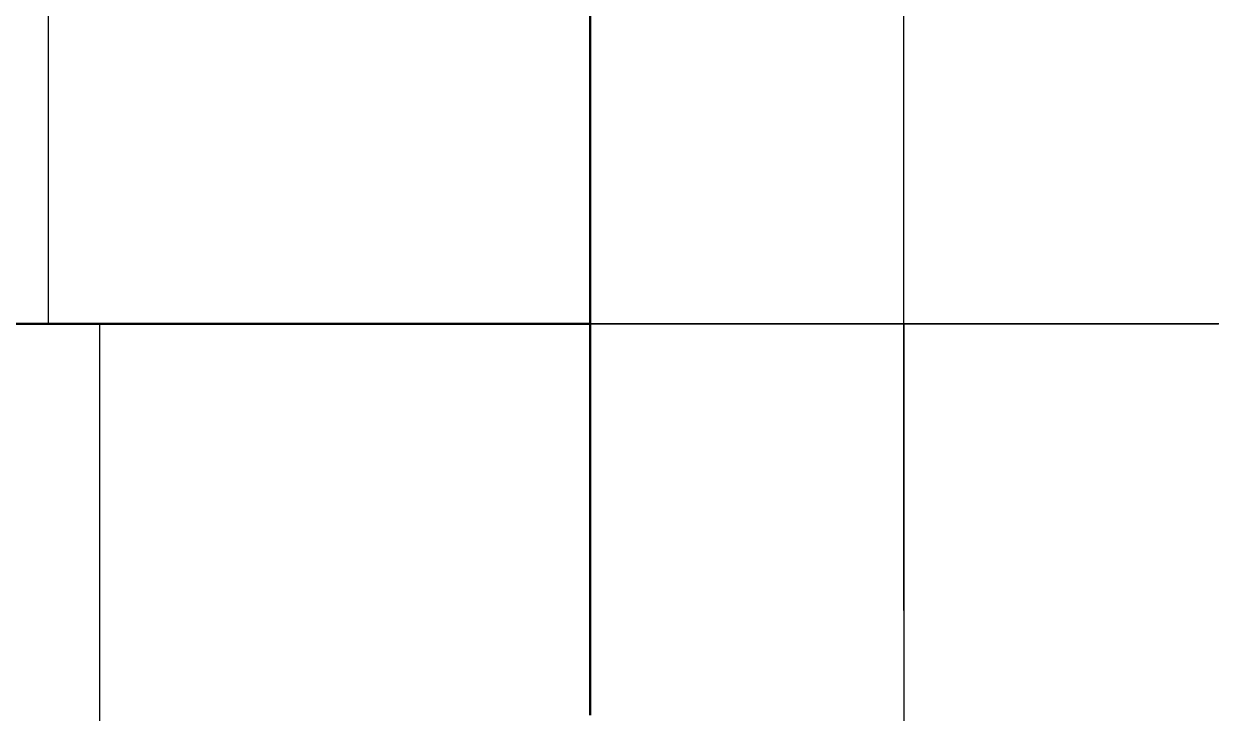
# Model space of a CAD drawing. Header units: millimetres. Extents: x 0 to 594, y 0 to 420.
# Drawn here: x 219.292 to 224.025, y 358.966 to 361.714 of the extents above; entities that cross this region are included whole.
import ezdxf

# ---------------------------------------------------------------- set-up
doc = ezdxf.new("R2010")
doc.units = ezdxf.units.MM
doc.linetypes.add('ISO02-TRAZOS', pattern=[3.75, 3, -0.75])
doc.linetypes.add('ISO04-TRAZO-PUNTO', pattern=[7.625, 6, -0.75, 0.125, -0.75])
for name, color, linetype, lineweight in [('01-VISIBLE', 7, 'CONTINUOUS', 50), ('02-OCULTA', 4, 'ISO02-TRAZOS', 25), ('03-EJE', 1, 'ISO04-TRAZO-PUNTO', 25)]:
    doc.layers.add(name, color=color, linetype=linetype, lineweight=lineweight)

msp = doc.modelspace()

# ---------------------------------------------------------------- linework, layer by layer
at = {"layer": '01-VISIBLE'}
for points in [[(221.55, 358.958), (221.55, 359.008), (221.55, 359.058), (221.55, 359.108), (221.55, 359.158), (221.55, 359.208), (221.55, 359.258), (221.55, 359.308), (221.55, 359.358), (221.55, 359.408), (221.55, 359.458), (221.55, 359.508), (221.55, 359.558), (221.55, 359.608), (221.55, 359.658), (221.55, 359.708), (221.55, 359.758), (221.55, 359.808), (221.55, 359.858), (221.55, 359.908), (221.55, 359.958), (221.55, 360.008), (221.55, 360.058), (221.55, 360.108), (221.55, 360.158), (221.55, 360.208), (221.55, 360.258), (221.55, 360.308), (221.55, 360.358), (221.55, 360.408), (221.55, 360.458), (221.55, 360.508), (221.55, 360.558), (221.55, 360.608), (221.55, 360.658), (221.55, 360.708), (221.55, 360.758), (221.55, 360.808), (221.55, 360.858), (221.55, 360.908), (221.55, 360.958), (221.55, 361.008), (221.55, 361.058), (221.55, 361.108), (221.55, 361.158), (221.55, 361.208), (221.55, 361.258), (221.55, 361.308), (221.55, 361.358), (221.55, 361.408), (221.55, 361.458), (221.55, 361.508), (221.55, 361.558), (221.55, 361.608), (221.55, 361.658), (221.55, 361.708), (221.55, 361.758)], [(219.2468, 360.518), (219.2968, 360.518), (219.3469, 360.518), (219.397, 360.518), (219.447, 360.518), (219.4971, 360.518), (219.5472, 360.518), (219.5973, 360.518), (219.6473, 360.518), (219.6974, 360.518), (219.7475, 360.518), (219.7975, 360.518), (219.8476, 360.518), (219.8977, 360.518), (219.9477, 360.518), (219.9978, 360.518), (220.0479, 360.518), (220.098, 360.518), (220.148, 360.518), (220.1981, 360.518), (220.2482, 360.518), (220.2982, 360.518), (220.3483, 360.518), (220.3984, 360.518), (220.4485, 360.518), (220.4985, 360.518), (220.5486, 360.518), (220.5987, 360.518), (220.6487, 360.518), (220.6988, 360.518), (220.7489, 360.518), (220.7989, 360.518), (220.849, 360.518), (220.8991, 360.518), (220.9492, 360.518), (220.9992, 360.518), (221.0493, 360.518), (221.0994, 360.518), (221.1494, 360.518), (221.1995, 360.518), (221.2496, 360.518), (221.2996, 360.518), (221.3497, 360.518), (221.3998, 360.518), (221.4499, 360.518), (221.4999, 360.518), (221.55, 360.518)]]:
    msp.add_lwpolyline(points, dxfattribs=at)
at = {"layer": '02-OCULTA'}
for p, q in [((219.39, 360.518), (219.39, 361.868)), ((219.595, 358.898), (219.595, 360.518)), ((222.8, 360.518), (222.8, 356.3958))]:
    msp.add_line(p, q, dxfattribs=at)
for points in [[(222.8, 360.518), (222.7499, 360.518), (222.6999, 360.518), (222.6498, 360.518), (222.5998, 360.518), (222.5497, 360.518), (222.4997, 360.518), (222.4496, 360.518), (222.3996, 360.518), (222.3495, 360.518), (222.2995, 360.518), (222.2494, 360.518), (222.1994, 360.518), (222.1493, 360.518), (222.0993, 360.518), (222.0492, 360.518), (221.9992, 360.518), (221.9491, 360.518), (221.8991, 360.518), (221.849, 360.518), (221.799, 360.518), (221.7489, 360.518), (221.6989, 360.518), (221.6488, 360.518), (221.5987, 360.518), (221.5487, 360.518), (221.4986, 360.518), (221.4486, 360.518), (221.3985, 360.518), (221.3485, 360.518), (221.2984, 360.518), (221.2484, 360.518), (221.1983, 360.518), (221.1483, 360.518), (221.0982, 360.518), (221.0482, 360.518), (220.9981, 360.518), (220.9481, 360.518), (220.898, 360.518), (220.848, 360.518), (220.7979, 360.518), (220.7479, 360.518), (220.6978, 360.518), (220.6478, 360.518), (220.5977, 360.518), (220.5477, 360.518), (220.4976, 360.518), (220.4476, 360.518), (220.3975, 360.518), (220.3474, 360.518), (220.2974, 360.518), (220.2473, 360.518), (220.1973, 360.518), (220.1472, 360.518), (220.0972, 360.518), (220.0471, 360.518), (219.9971, 360.518), (219.947, 360.518), (219.897, 360.518), (219.8469, 360.518), (219.7969, 360.518), (219.7468, 360.518), (219.6968, 360.518), (219.6467, 360.518), (219.5967, 360.518), (219.5466, 360.518), (219.4966, 360.518), (219.4465, 360.518), (219.3965, 360.518), (219.3464, 360.518), (219.2964, 360.518), (219.2463, 360.518)], [(222.8, 360.518), (222.75, 360.518), (222.7, 360.518), (222.65, 360.518), (222.6, 360.518), (222.55, 360.518), (222.5, 360.518), (222.45, 360.518), (222.4, 360.518), (222.35, 360.518), (222.3, 360.518), (222.25, 360.518), (222.2, 360.518), (222.15, 360.518), (222.1, 360.518), (222.05, 360.518), (222, 360.518), (221.95, 360.518), (221.9, 360.518), (221.85, 360.518), (221.8, 360.518), (221.75, 360.518), (221.7, 360.518), (221.65, 360.518), (221.6, 360.518), (221.55, 360.518), (221.5, 360.518), (221.45, 360.518), (221.4, 360.518), (221.35, 360.518), (221.3, 360.518), (221.25, 360.518), (221.2, 360.518), (221.15, 360.518), (221.1, 360.518), (221.05, 360.518), (221, 360.518), (220.95, 360.518), (220.9, 360.518), (220.85, 360.518), (220.8, 360.518), (220.75, 360.518), (220.7, 360.518), (220.65, 360.518), (220.6, 360.518), (220.55, 360.518), (220.5, 360.518), (220.45, 360.518), (220.4, 360.518), (220.35, 360.518), (220.3, 360.518), (220.25, 360.518), (220.2, 360.518), (220.15, 360.518), (220.1, 360.518), (220.05, 360.518), (220, 360.518), (219.95, 360.518), (219.9, 360.518), (219.85, 360.518), (219.8, 360.518), (219.75, 360.518), (219.7, 360.518), (219.65, 360.518), (219.6, 360.518), (219.55, 360.518), (219.5, 360.518), (219.45, 360.518), (219.4, 360.518), (219.35, 360.518), (219.3, 360.518), (219.25, 360.518)], [(219.25, 360.518), (219.3, 360.518), (219.35, 360.518), (219.4, 360.518), (219.45, 360.518), (219.5, 360.518), (219.55, 360.518), (219.6, 360.518), (219.65, 360.518), (219.7, 360.518), (219.75, 360.518), (219.8, 360.518), (219.85, 360.518), (219.9, 360.518), (219.95, 360.518), (220, 360.518), (220.05, 360.518), (220.1, 360.518), (220.15, 360.518), (220.2, 360.518), (220.25, 360.518), (220.3, 360.518), (220.35, 360.518), (220.4, 360.518), (220.45, 360.518), (220.5, 360.518), (220.55, 360.518), (220.6, 360.518), (220.65, 360.518), (220.7, 360.518), (220.75, 360.518), (220.8, 360.518), (220.85, 360.518), (220.9, 360.518), (220.95, 360.518), (221, 360.518), (221.05, 360.518), (221.1, 360.518), (221.15, 360.518), (221.2, 360.518), (221.25, 360.518), (221.3, 360.518), (221.35, 360.518), (221.4, 360.518), (221.45, 360.518), (221.5, 360.518), (221.55, 360.518), (221.6, 360.518), (221.65, 360.518), (221.7, 360.518), (221.75, 360.518), (221.8, 360.518), (221.85, 360.518), (221.9, 360.518), (221.95, 360.518), (222, 360.518), (222.05, 360.518), (222.1, 360.518), (222.15, 360.518), (222.2, 360.518), (222.25, 360.518), (222.3, 360.518), (222.35, 360.518), (222.4, 360.518), (222.45, 360.518), (222.5, 360.518), (222.55, 360.518), (222.6, 360.518), (222.65, 360.518), (222.7, 360.518), (222.75, 360.518), (222.8, 360.518), (222.85, 360.518), (222.9, 360.518), (222.95, 360.518), (223, 360.518), (223.05, 360.518), (223.1, 360.518), (223.15, 360.518), (223.2, 360.518), (223.25, 360.518), (223.3, 360.518), (223.35, 360.518), (223.4, 360.518), (223.45, 360.518), (223.5, 360.518), (223.55, 360.518), (223.6, 360.518), (223.65, 360.518), (223.7, 360.518), (223.75, 360.518), (223.8, 360.518), (223.85, 360.518), (223.9, 360.518), (223.95, 360.518), (224, 360.518), (224.05, 360.518)], [(222.8, 360.518), (222.7499, 360.518), (222.6997, 360.518), (222.6496, 360.518), (222.5994, 360.518), (222.5493, 360.518), (222.4992, 360.518), (222.449, 360.518), (222.3989, 360.518), (222.3487, 360.518), (222.2986, 360.518), (222.2485, 360.518), (222.1983, 360.518), (222.1482, 360.518), (222.0981, 360.518), (222.0479, 360.518), (221.9978, 360.518), (221.9476, 360.518), (221.8975, 360.518), (221.8474, 360.518), (221.7972, 360.518), (221.7471, 360.518), (221.6969, 360.518), (221.6468, 360.518), (221.5967, 360.518), (221.5465, 360.518), (221.4964, 360.518), (221.4462, 360.518), (221.3961, 360.518), (221.346, 360.518), (221.2958, 360.518), (221.2457, 360.518), (221.1956, 360.518), (221.1454, 360.518), (221.0953, 360.518), (221.0451, 360.518), (220.995, 360.518), (220.9449, 360.518), (220.8947, 360.518), (220.8446, 360.518), (220.7944, 360.518), (220.7443, 360.518), (220.6942, 360.518), (220.644, 360.518), (220.5939, 360.518), (220.5437, 360.518), (220.4936, 360.518), (220.4435, 360.518), (220.3933, 360.518), (220.3432, 360.518), (220.2931, 360.518), (220.2429, 360.518), (220.1928, 360.518), (220.1426, 360.518), (220.0925, 360.518), (220.0424, 360.518), (219.9922, 360.518), (219.9421, 360.518), (219.8919, 360.518), (219.8418, 360.518), (219.7917, 360.518), (219.7415, 360.518), (219.6914, 360.518), (219.6412, 360.518), (219.5911, 360.518), (219.541, 360.518), (219.4908, 360.518), (219.4407, 360.518), (219.3906, 360.518), (219.3404, 360.518), (219.2903, 360.518)], [(219.2903, 360.518), (219.3404, 360.518), (219.3906, 360.518), (219.4407, 360.518), (219.4908, 360.518), (219.541, 360.518), (219.5911, 360.518), (219.6412, 360.518), (219.6914, 360.518), (219.7415, 360.518), (219.7917, 360.518), (219.8418, 360.518), (219.8919, 360.518), (219.9421, 360.518), (219.9922, 360.518), (220.0424, 360.518), (220.0925, 360.518), (220.1426, 360.518), (220.1928, 360.518), (220.2429, 360.518), (220.2931, 360.518), (220.3432, 360.518), (220.3933, 360.518), (220.4435, 360.518), (220.4936, 360.518), (220.5437, 360.518), (220.5939, 360.518), (220.644, 360.518), (220.6942, 360.518), (220.7443, 360.518), (220.7944, 360.518), (220.8446, 360.518), (220.8947, 360.518), (220.9449, 360.518), (220.995, 360.518), (221.0451, 360.518), (221.0953, 360.518), (221.1454, 360.518), (221.1956, 360.518), (221.2457, 360.518), (221.2958, 360.518), (221.346, 360.518), (221.3961, 360.518), (221.4462, 360.518), (221.4964, 360.518), (221.5465, 360.518), (221.5967, 360.518), (221.6468, 360.518), (221.6969, 360.518), (221.7471, 360.518), (221.7972, 360.518), (221.8474, 360.518), (221.8975, 360.518), (221.9476, 360.518), (221.9978, 360.518), (222.0479, 360.518), (222.0981, 360.518), (222.1482, 360.518), (222.1983, 360.518), (222.2485, 360.518), (222.2986, 360.518), (222.3487, 360.518), (222.3989, 360.518), (222.449, 360.518), (222.4992, 360.518), (222.5493, 360.518), (222.5994, 360.518), (222.6496, 360.518), (222.6997, 360.518), (222.7499, 360.518), (222.8, 360.518), (222.8501, 360.518), (222.9003, 360.518), (222.9504, 360.518), (223.0006, 360.518), (223.0507, 360.518), (223.1008, 360.518), (223.151, 360.518), (223.2011, 360.518), (223.2512, 360.518), (223.3014, 360.518), (223.3515, 360.518), (223.4017, 360.518), (223.4518, 360.518), (223.5019, 360.518), (223.5521, 360.518), (223.6022, 360.518), (223.6524, 360.518), (223.7025, 360.518), (223.7526, 360.518), (223.8028, 360.518), (223.8529, 360.518), (223.9031, 360.518), (223.9532, 360.518), (224.0033, 360.518), (224.0535, 360.518)], [(222.8, 360.518), (222.7499, 360.518), (222.6997, 360.518), (222.6496, 360.518), (222.5994, 360.518), (222.5493, 360.518), (222.4992, 360.518), (222.449, 360.518), (222.3989, 360.518), (222.3487, 360.518), (222.2986, 360.518), (222.2485, 360.518), (222.1983, 360.518), (222.1482, 360.518), (222.0981, 360.518), (222.0479, 360.518), (221.9978, 360.518), (221.9476, 360.518), (221.8975, 360.518), (221.8474, 360.518), (221.7972, 360.518), (221.7471, 360.518), (221.6969, 360.518), (221.6468, 360.518), (221.5967, 360.518), (221.5465, 360.518), (221.4964, 360.518), (221.4462, 360.518), (221.3961, 360.518), (221.346, 360.518), (221.2958, 360.518), (221.2457, 360.518), (221.1956, 360.518), (221.1454, 360.518), (221.0953, 360.518), (221.0451, 360.518), (220.995, 360.518), (220.9449, 360.518), (220.8947, 360.518), (220.8446, 360.518), (220.7944, 360.518), (220.7443, 360.518), (220.6942, 360.518), (220.644, 360.518), (220.5939, 360.518), (220.5437, 360.518), (220.4936, 360.518), (220.4435, 360.518), (220.3933, 360.518), (220.3432, 360.518), (220.2931, 360.518), (220.2429, 360.518), (220.1928, 360.518), (220.1426, 360.518), (220.0925, 360.518), (220.0424, 360.518), (219.9922, 360.518), (219.9421, 360.518), (219.8919, 360.518), (219.8418, 360.518), (219.7917, 360.518), (219.7415, 360.518), (219.6914, 360.518), (219.6412, 360.518), (219.5911, 360.518), (219.541, 360.518), (219.4908, 360.518), (219.4407, 360.518), (219.3906, 360.518), (219.3404, 360.518), (219.2903, 360.518)], [(219.2903, 360.518), (219.3404, 360.518), (219.3906, 360.518), (219.4407, 360.518), (219.4908, 360.518), (219.541, 360.518), (219.5911, 360.518), (219.6412, 360.518), (219.6914, 360.518), (219.7415, 360.518), (219.7917, 360.518), (219.8418, 360.518), (219.8919, 360.518), (219.9421, 360.518), (219.9922, 360.518), (220.0424, 360.518), (220.0925, 360.518), (220.1426, 360.518), (220.1928, 360.518), (220.2429, 360.518), (220.2931, 360.518), (220.3432, 360.518), (220.3933, 360.518), (220.4435, 360.518), (220.4936, 360.518), (220.5437, 360.518), (220.5939, 360.518), (220.644, 360.518), (220.6942, 360.518), (220.7443, 360.518), (220.7944, 360.518), (220.8446, 360.518), (220.8947, 360.518), (220.9449, 360.518), (220.995, 360.518), (221.0451, 360.518), (221.0953, 360.518), (221.1454, 360.518), (221.1956, 360.518), (221.2457, 360.518), (221.2958, 360.518), (221.346, 360.518), (221.3961, 360.518), (221.4462, 360.518), (221.4964, 360.518), (221.5465, 360.518), (221.5967, 360.518), (221.6468, 360.518), (221.6969, 360.518), (221.7471, 360.518), (221.7972, 360.518), (221.8474, 360.518), (221.8975, 360.518), (221.9476, 360.518), (221.9978, 360.518), (222.0479, 360.518), (222.0981, 360.518), (222.1482, 360.518), (222.1983, 360.518), (222.2485, 360.518), (222.2986, 360.518), (222.3487, 360.518), (222.3989, 360.518), (222.449, 360.518), (222.4992, 360.518), (222.5493, 360.518), (222.5994, 360.518), (222.6496, 360.518), (222.6997, 360.518), (222.7499, 360.518), (222.8, 360.518), (222.8501, 360.518), (222.9003, 360.518), (222.9504, 360.518), (223.0006, 360.518), (223.0507, 360.518), (223.1008, 360.518), (223.151, 360.518), (223.2011, 360.518), (223.2512, 360.518), (223.3014, 360.518), (223.3515, 360.518), (223.4017, 360.518), (223.4518, 360.518), (223.5019, 360.518), (223.5521, 360.518), (223.6022, 360.518), (223.6524, 360.518), (223.7025, 360.518), (223.7526, 360.518), (223.8028, 360.518), (223.8529, 360.518), (223.9031, 360.518), (223.9532, 360.518), (224.0033, 360.518), (224.0535, 360.518)], [(222.8, 360.518), (222.7499, 360.518), (222.6997, 360.518), (222.6496, 360.518), (222.5994, 360.518), (222.5493, 360.518), (222.4991, 360.518), (222.449, 360.518), (222.3988, 360.518), (222.3487, 360.518), (222.2985, 360.518), (222.2484, 360.518), (222.1982, 360.518), (222.1481, 360.518), (222.0979, 360.518), (222.0478, 360.518), (221.9976, 360.518), (221.9475, 360.518), (221.8974, 360.518), (221.8472, 360.518), (221.7971, 360.518), (221.7469, 360.518), (221.6968, 360.518), (221.6466, 360.518), (221.5965, 360.518), (221.5463, 360.518), (221.4962, 360.518), (221.446, 360.518), (221.3959, 360.518), (221.3457, 360.518), (221.2956, 360.518), (221.2454, 360.518), (221.1953, 360.518), (221.1451, 360.518), (221.095, 360.518), (221.0449, 360.518), (220.9947, 360.518), (220.9446, 360.518), (220.8944, 360.518), (220.8443, 360.518), (220.7941, 360.518), (220.744, 360.518), (220.6938, 360.518), (220.6437, 360.518), (220.5935, 360.518), (220.5434, 360.518), (220.4932, 360.518), (220.4431, 360.518), (220.3929, 360.518), (220.3428, 360.518), (220.2926, 360.518), (220.2425, 360.518), (220.1924, 360.518), (220.1422, 360.518), (220.0921, 360.518), (220.0419, 360.518), (219.9918, 360.518), (219.9416, 360.518), (219.8915, 360.518), (219.8413, 360.518), (219.7912, 360.518), (219.741, 360.518), (219.6909, 360.518), (219.6407, 360.518), (219.5906, 360.518), (219.5404, 360.518), (219.4903, 360.518), (219.4401, 360.518), (219.39, 360.518)], [(219.39, 360.518), (219.4401, 360.518), (219.4903, 360.518), (219.5404, 360.518), (219.5906, 360.518), (219.6407, 360.518), (219.6909, 360.518), (219.741, 360.518), (219.7912, 360.518), (219.8413, 360.518), (219.8915, 360.518), (219.9416, 360.518), (219.9918, 360.518), (220.0419, 360.518), (220.0921, 360.518), (220.1422, 360.518), (220.1924, 360.518), (220.2425, 360.518), (220.2926, 360.518), (220.3428, 360.518), (220.3929, 360.518), (220.4431, 360.518), (220.4932, 360.518), (220.5434, 360.518), (220.5935, 360.518), (220.6437, 360.518), (220.6938, 360.518), (220.744, 360.518), (220.7941, 360.518), (220.8443, 360.518), (220.8944, 360.518), (220.9446, 360.518), (220.9947, 360.518), (221.0449, 360.518), (221.095, 360.518), (221.1451, 360.518), (221.1953, 360.518), (221.2454, 360.518), (221.2956, 360.518), (221.3457, 360.518), (221.3959, 360.518), (221.446, 360.518), (221.4962, 360.518), (221.5463, 360.518), (221.5965, 360.518), (221.6466, 360.518), (221.6968, 360.518), (221.7469, 360.518), (221.7971, 360.518), (221.8472, 360.518), (221.8974, 360.518), (221.9475, 360.518), (221.9976, 360.518), (222.0478, 360.518), (222.0979, 360.518), (222.1481, 360.518), (222.1982, 360.518), (222.2484, 360.518), (222.2985, 360.518), (222.3487, 360.518), (222.3988, 360.518), (222.449, 360.518), (222.4991, 360.518), (222.5493, 360.518), (222.5994, 360.518), (222.6496, 360.518), (222.6997, 360.518), (222.7499, 360.518), (222.8, 360.518), (222.8501, 360.518), (222.9003, 360.518), (222.9504, 360.518), (223.0006, 360.518), (223.0507, 360.518), (223.1009, 360.518), (223.151, 360.518), (223.2012, 360.518), (223.2513, 360.518), (223.3015, 360.518), (223.3516, 360.518), (223.4018, 360.518), (223.4519, 360.518), (223.5021, 360.518), (223.5522, 360.518), (223.6024, 360.518), (223.6525, 360.518), (223.7026, 360.518), (223.7528, 360.518), (223.8029, 360.518), (223.8531, 360.518), (223.9032, 360.518), (223.9534, 360.518), (224.0035, 360.518), (224.0537, 360.518)], [(222.8, 360.518), (222.7499, 360.518), (222.6998, 360.518), (222.6498, 360.518), (222.5997, 360.518), (222.5496, 360.518), (222.4995, 360.518), (222.4495, 360.518), (222.3994, 360.518), (222.3493, 360.518), (222.2992, 360.518), (222.2491, 360.518), (222.1991, 360.518), (222.149, 360.518), (222.0989, 360.518), (222.0488, 360.518), (221.9987, 360.518), (221.9487, 360.518), (221.8986, 360.518), (221.8485, 360.518), (221.7984, 360.518), (221.7484, 360.518), (221.6983, 360.518), (221.6482, 360.518), (221.5981, 360.518), (221.548, 360.518), (221.498, 360.518), (221.4479, 360.518), (221.3978, 360.518), (221.3477, 360.518), (221.2977, 360.518), (221.2476, 360.518), (221.1975, 360.518), (221.1474, 360.518), (221.0973, 360.518), (221.0473, 360.518), (220.9972, 360.518), (220.9471, 360.518), (220.897, 360.518), (220.847, 360.518), (220.7969, 360.518), (220.7468, 360.518), (220.6967, 360.518), (220.6466, 360.518), (220.5966, 360.518), (220.5465, 360.518), (220.4964, 360.518), (220.4463, 360.518), (220.3962, 360.518), (220.3462, 360.518), (220.2961, 360.518), (220.246, 360.518), (220.1959, 360.518), (220.1459, 360.518), (220.0958, 360.518), (220.0457, 360.518), (219.9956, 360.518), (219.9455, 360.518), (219.8955, 360.518), (219.8454, 360.518), (219.7953, 360.518), (219.7452, 360.518), (219.6952, 360.518), (219.6451, 360.518), (219.595, 360.518)], [(219.595, 360.518), (219.6451, 360.518), (219.6952, 360.518), (219.7452, 360.518), (219.7953, 360.518), (219.8454, 360.518), (219.8955, 360.518), (219.9455, 360.518), (219.9956, 360.518), (220.0457, 360.518), (220.0958, 360.518), (220.1459, 360.518), (220.1959, 360.518), (220.246, 360.518), (220.2961, 360.518), (220.3462, 360.518), (220.3962, 360.518), (220.4463, 360.518), (220.4964, 360.518), (220.5465, 360.518), (220.5966, 360.518), (220.6466, 360.518), (220.6967, 360.518), (220.7468, 360.518), (220.7969, 360.518), (220.847, 360.518), (220.897, 360.518), (220.9471, 360.518), (220.9972, 360.518), (221.0473, 360.518), (221.0973, 360.518), (221.1474, 360.518), (221.1975, 360.518), (221.2476, 360.518), (221.2977, 360.518), (221.3477, 360.518), (221.3978, 360.518), (221.4479, 360.518), (221.498, 360.518), (221.548, 360.518), (221.5981, 360.518), (221.6482, 360.518), (221.6983, 360.518), (221.7484, 360.518), (221.7984, 360.518), (221.8485, 360.518), (221.8986, 360.518), (221.9487, 360.518), (221.9987, 360.518), (222.0488, 360.518), (222.0989, 360.518), (222.149, 360.518), (222.1991, 360.518), (222.2491, 360.518), (222.2992, 360.518), (222.3493, 360.518), (222.3994, 360.518), (222.4495, 360.518), (222.4995, 360.518), (222.5496, 360.518), (222.5997, 360.518), (222.6498, 360.518), (222.6998, 360.518), (222.7499, 360.518), (222.8, 360.518), (222.8501, 360.518), (222.9002, 360.518), (222.9502, 360.518), (223.0003, 360.518), (223.0504, 360.518), (223.1005, 360.518), (223.1505, 360.518), (223.2006, 360.518), (223.2507, 360.518), (223.3008, 360.518), (223.3509, 360.518), (223.4009, 360.518), (223.451, 360.518), (223.5011, 360.518), (223.5512, 360.518), (223.6012, 360.518), (223.6513, 360.518), (223.7014, 360.518), (223.7515, 360.518), (223.8016, 360.518), (223.8516, 360.518), (223.9017, 360.518), (223.9518, 360.518), (224.0019, 360.518), (224.052, 360.518)], [(221.55, 360.518), (221.601, 360.518), (221.652, 360.518), (221.7031, 360.518), (221.7541, 360.518), (221.8051, 360.518), (221.8561, 360.518), (221.9071, 360.518), (221.9582, 360.518), (222.0092, 360.518), (222.0602, 360.518), (222.1112, 360.518), (222.1622, 360.518), (222.2133, 360.518), (222.2643, 360.518), (222.3153, 360.518), (222.3663, 360.518), (222.4173, 360.518), (222.4684, 360.518), (222.5194, 360.518), (222.5704, 360.518), (222.6214, 360.518), (222.6724, 360.518), (222.7235, 360.518), (222.7745, 360.518), (222.8255, 360.518), (222.8765, 360.518), (222.9276, 360.518), (222.9786, 360.518), (223.0296, 360.518), (223.0806, 360.518), (223.1316, 360.518), (223.1827, 360.518), (223.2337, 360.518), (223.2847, 360.518), (223.3357, 360.518), (223.3867, 360.518), (223.4378, 360.518), (223.4888, 360.518), (223.5398, 360.518), (223.5908, 360.518), (223.6418, 360.518), (223.6929, 360.518), (223.7439, 360.518), (223.7949, 360.518), (223.8459, 360.518), (223.8969, 360.518), (223.948, 360.518), (223.999, 360.518), (224.05, 360.518)], [(224.0535, 360.518), (224.0033, 360.518), (223.9532, 360.518), (223.9031, 360.518), (223.8529, 360.518), (223.8028, 360.518), (223.7526, 360.518), (223.7025, 360.518), (223.6524, 360.518), (223.6022, 360.518), (223.5521, 360.518), (223.5019, 360.518), (223.4518, 360.518), (223.4017, 360.518), (223.3515, 360.518), (223.3014, 360.518), (223.2512, 360.518), (223.2011, 360.518), (223.151, 360.518), (223.1008, 360.518), (223.0507, 360.518), (223.0006, 360.518), (222.9504, 360.518), (222.9003, 360.518), (222.8501, 360.518), (222.8, 360.518)], [(224.0644, 360.518), (224.0138, 360.518), (223.9632, 360.518), (223.9126, 360.518), (223.8621, 360.518), (223.8115, 360.518), (223.7609, 360.518), (223.7103, 360.518), (223.6598, 360.518), (223.6092, 360.518), (223.5586, 360.518), (223.508, 360.518), (223.4575, 360.518), (223.4069, 360.518), (223.3563, 360.518), (223.3057, 360.518), (223.2552, 360.518), (223.2046, 360.518), (223.154, 360.518), (223.1034, 360.518), (223.0529, 360.518), (223.0023, 360.518), (222.9517, 360.518), (222.9011, 360.518), (222.8506, 360.518), (222.8, 360.518)], [(224.0513, 360.518), (224.0012, 360.518), (223.9512, 360.518), (223.9011, 360.518), (223.8511, 360.518), (223.801, 360.518), (223.751, 360.518), (223.7009, 360.518), (223.6509, 360.518), (223.6008, 360.518), (223.5508, 360.518), (223.5007, 360.518), (223.4507, 360.518), (223.4006, 360.518), (223.3506, 360.518), (223.3005, 360.518), (223.2505, 360.518), (223.2004, 360.518), (223.1504, 360.518), (223.1003, 360.518), (223.0503, 360.518), (223.0002, 360.518), (222.9502, 360.518), (222.9001, 360.518), (222.8501, 360.518), (222.8, 360.518)], [(224.0537, 360.518), (224.0035, 360.518), (223.9534, 360.518), (223.9032, 360.518), (223.8531, 360.518), (223.8029, 360.518), (223.7528, 360.518), (223.7026, 360.518), (223.6525, 360.518), (223.6024, 360.518), (223.5522, 360.518), (223.5021, 360.518), (223.4519, 360.518), (223.4018, 360.518), (223.3516, 360.518), (223.3015, 360.518), (223.2513, 360.518), (223.2012, 360.518), (223.151, 360.518), (223.1009, 360.518), (223.0507, 360.518), (223.0006, 360.518), (222.9504, 360.518), (222.9003, 360.518), (222.8501, 360.518), (222.8, 360.518)], [(224.0535, 360.518), (224.0033, 360.518), (223.9532, 360.518), (223.9031, 360.518), (223.8529, 360.518), (223.8028, 360.518), (223.7526, 360.518), (223.7025, 360.518), (223.6524, 360.518), (223.6022, 360.518), (223.5521, 360.518), (223.5019, 360.518), (223.4518, 360.518), (223.4017, 360.518), (223.3515, 360.518), (223.3014, 360.518), (223.2512, 360.518), (223.2011, 360.518), (223.151, 360.518), (223.1008, 360.518), (223.0507, 360.518), (223.0006, 360.518), (222.9504, 360.518), (222.9003, 360.518), (222.8501, 360.518), (222.8, 360.518)], [(224.052, 360.518), (224.0019, 360.518), (223.9518, 360.518), (223.9017, 360.518), (223.8516, 360.518), (223.8016, 360.518), (223.7515, 360.518), (223.7014, 360.518), (223.6513, 360.518), (223.6012, 360.518), (223.5512, 360.518), (223.5011, 360.518), (223.451, 360.518), (223.4009, 360.518), (223.3509, 360.518), (223.3008, 360.518), (223.2507, 360.518), (223.2006, 360.518), (223.1505, 360.518), (223.1005, 360.518), (223.0504, 360.518), (223.0003, 360.518), (222.9502, 360.518), (222.9002, 360.518), (222.8501, 360.518), (222.8, 360.518)]]:
    msp.add_lwpolyline(points, dxfattribs=at)
at = {"layer": '03-EJE'}
msp.add_line((222.8, 245), (222.8, 365.518), dxfattribs=at)

doc.saveas('drawing.dxf')
